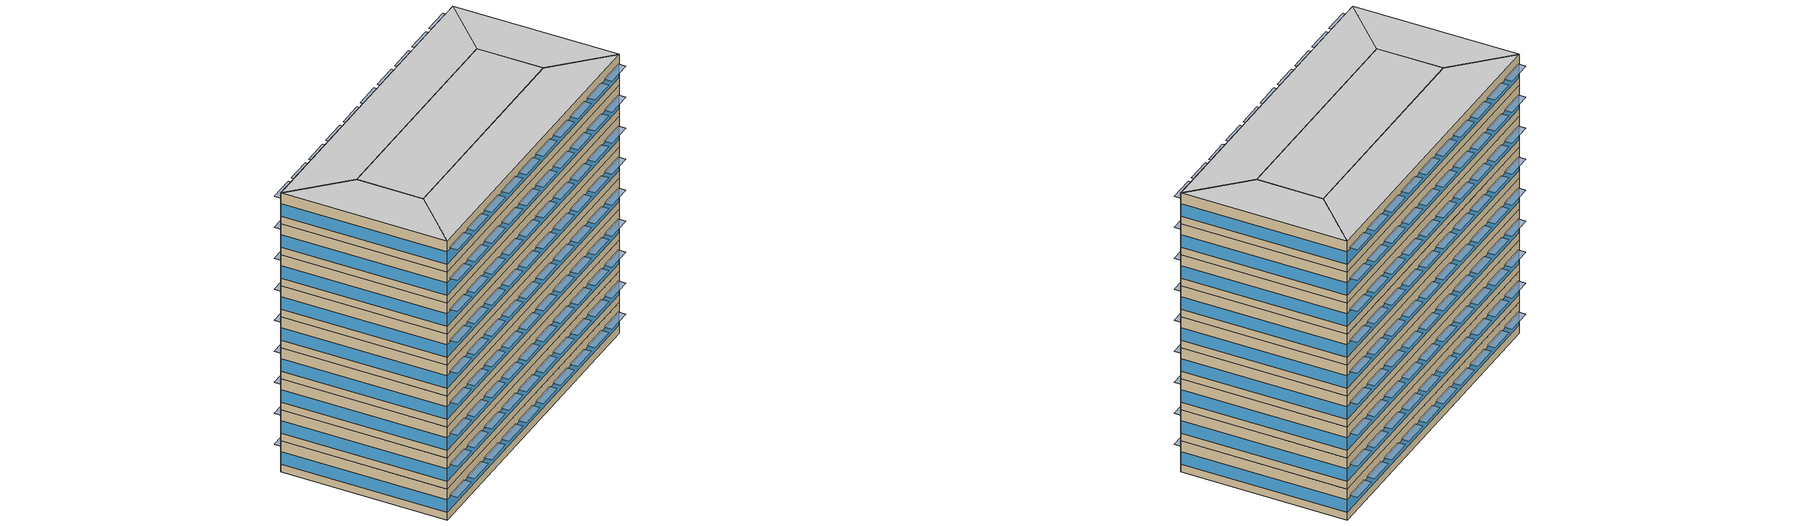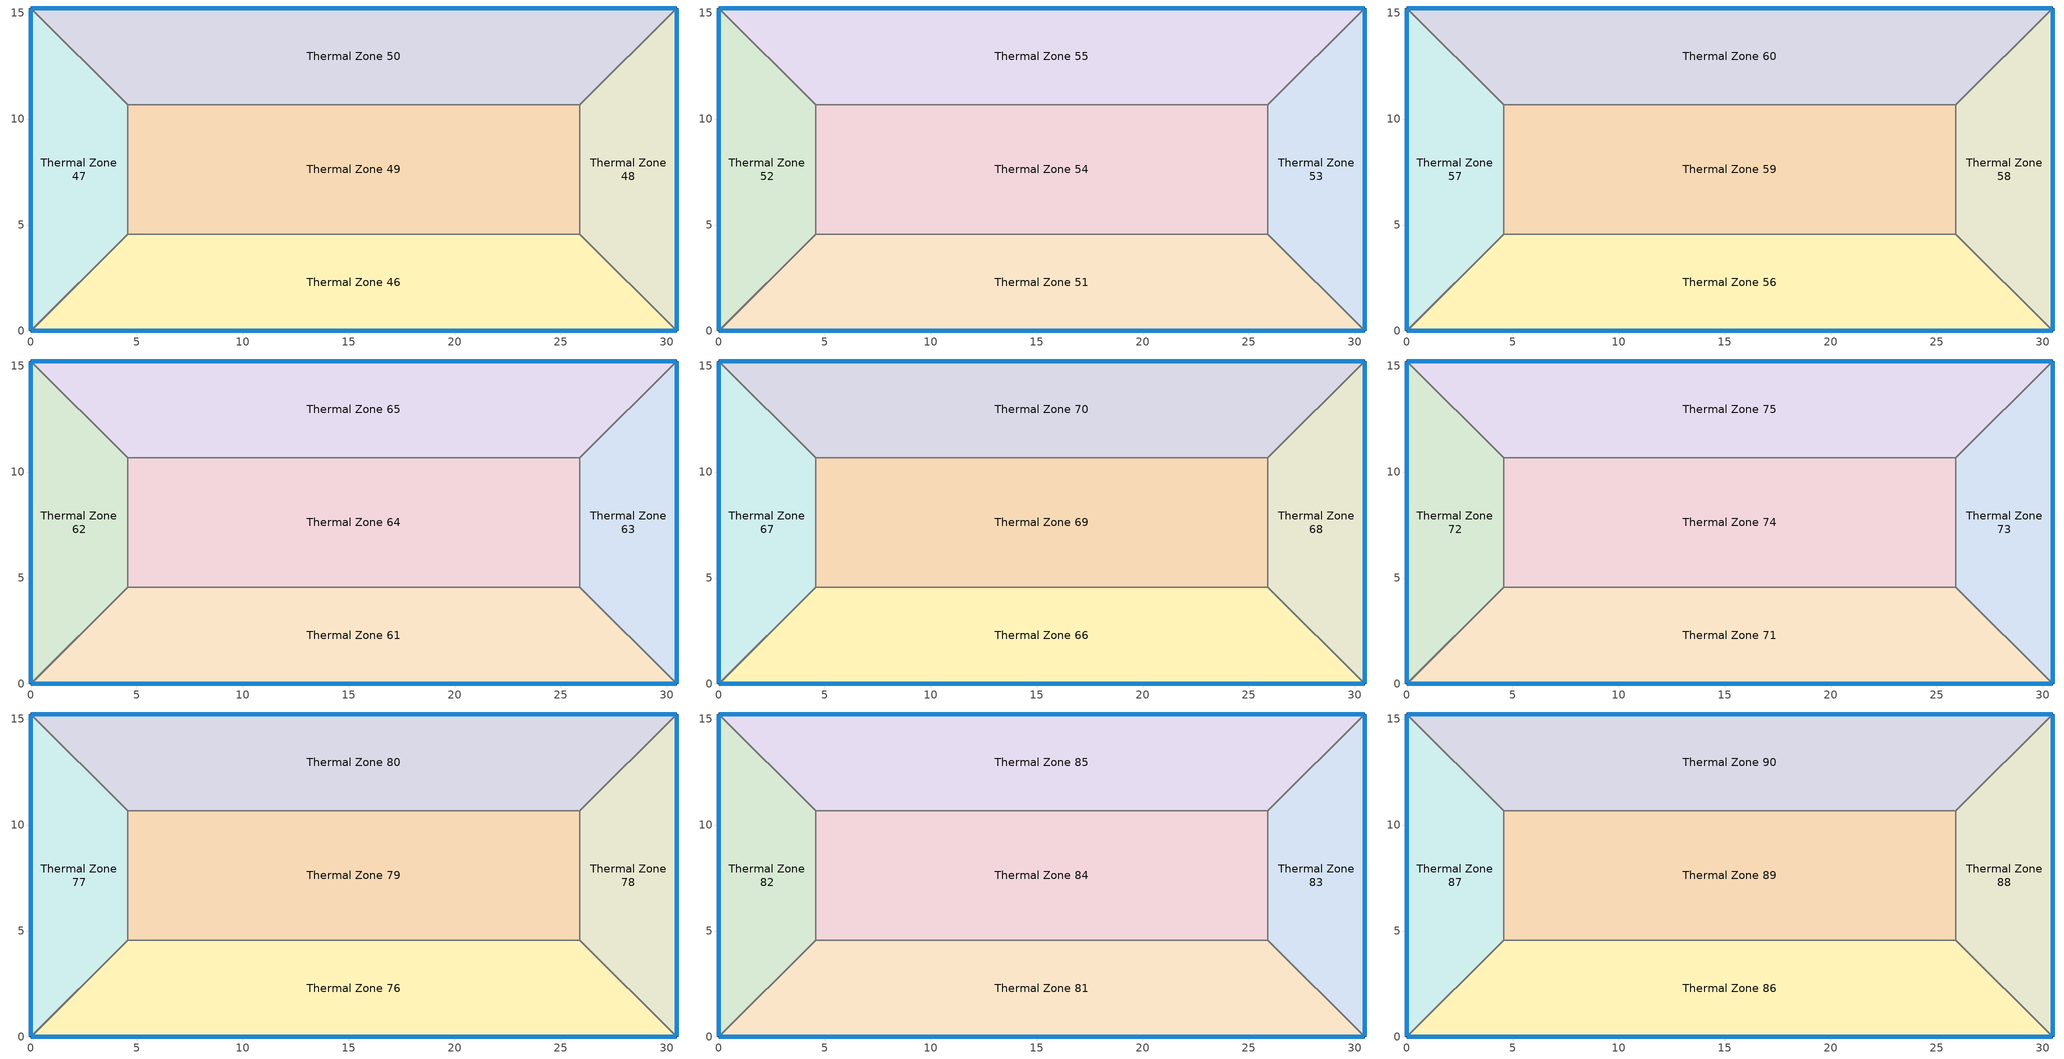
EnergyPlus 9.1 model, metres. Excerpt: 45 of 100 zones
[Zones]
Thermal Zone 46
 floor to Thermal Zone 41 (Interior Floor): 25.91,4.57 30.48,0 0,0 4.57,4.57 z27.43
 wall outside (ASHRAE 90.1-2010 ExtWall Mass ClimateZone 5): 0,0 30.48,0 z27.43:30.48
 wall to Thermal Zone 47 (Interior Wall): 4.57,4.57 0,0 z27.43:30.48
 wall to Thermal Zone 49 (Interior Wall): 25.91,4.57 4.57,4.57 z27.43:30.48
 wall to Thermal Zone 48 (Interior Wall): 30.48,0 25.91,4.57 z27.43:30.48
 window (ASHRAE 90.1-2010 ExtWindow Metal ClimateZone 4-6): 0.03,0 30.45,0 z28.19:29.41
Thermal Zone 47
 floor to Thermal Zone 42 (Interior Floor): 0,15.24 4.57,10.67 4.57,4.57 0,0 z27.43
 wall outside (ASHRAE 90.1-2010 ExtWall Mass ClimateZone 5): 0,15.24 0,0 z27.43:30.48
 wall to Thermal Zone 49 (Interior Wall): 4.57,4.57 4.57,10.67 z27.43:30.48
 wall to Thermal Zone 50 (Interior Wall): 4.57,10.67 0,15.24 z27.43:30.48
 window (ASHRAE 90.1-2010 ExtWindow Metal ClimateZone 4-6): 0,15.21 0,0.03 z28.19:29.42
Thermal Zone 48
 floor to Thermal Zone 43 (Interior Floor): 30.48,15.24 30.48,0 25.91,4.57 25.91,10.67 z27.43
 wall outside (ASHRAE 90.1-2010 ExtWall Mass ClimateZone 5): 30.48,0 30.48,15.24 z27.43:30.48
 wall to Thermal Zone 49 (Interior Wall): 25.91,10.67 25.91,4.57 z27.43:30.48
 wall to Thermal Zone 50 (Interior Wall): 30.48,15.24 25.91,10.67 z27.43:30.48
 window (ASHRAE 90.1-2010 ExtWindow Metal ClimateZone 4-6): 30.48,0.03 30.48,15.21 z28.19:29.42
Thermal Zone 49
 floor to Thermal Zone 44 (Interior Floor): 25.91,10.67 25.91,4.57 4.57,4.57 4.57,10.67 z27.43
 wall to Thermal Zone 50 (Interior Wall): 25.91,10.67 4.57,10.67 z27.43:30.48
Thermal Zone 50
 floor to Thermal Zone 45 (Interior Floor): 30.48,15.24 25.91,10.67 4.57,10.67 0,15.24 z27.43
 wall outside (ASHRAE 90.1-2010 ExtWall Mass ClimateZone 5): 30.48,15.24 0,15.24 z27.43:30.48
 window (ASHRAE 90.1-2010 ExtWindow Metal ClimateZone 4-6): 30.45,15.24 0.03,15.24 z28.19:29.41
Thermal Zone 51
 floor to Thermal Zone 46 (Interior Floor): 25.91,4.57 30.48,0 0,0 4.57,4.57 z30.48
 wall outside (ASHRAE 90.1-2010 ExtWall Mass ClimateZone 5): 0,0 30.48,0 z30.48:33.53
 wall to Thermal Zone 52 (Interior Wall): 4.57,4.57 0,0 z30.48:33.53
 wall to Thermal Zone 54 (Interior Wall): 25.91,4.57 4.57,4.57 z30.48:33.53
 wall to Thermal Zone 53 (Interior Wall): 30.48,0 25.91,4.57 z30.48:33.53
 window (ASHRAE 90.1-2010 ExtWindow Metal ClimateZone 4-6): 0.03,0 30.45,0 z31.24:32.46
Thermal Zone 52
 floor to Thermal Zone 47 (Interior Floor): 0,15.24 4.57,10.67 4.57,4.57 0,0 z30.48
 wall outside (ASHRAE 90.1-2010 ExtWall Mass ClimateZone 5): 0,15.24 0,0 z30.48:33.53
 wall to Thermal Zone 54 (Interior Wall): 4.57,4.57 4.57,10.67 z30.48:33.53
 wall to Thermal Zone 55 (Interior Wall): 4.57,10.67 0,15.24 z30.48:33.53
 window (ASHRAE 90.1-2010 ExtWindow Metal ClimateZone 4-6): 0,15.21 0,0.03 z31.24:32.46
Thermal Zone 53
 floor to Thermal Zone 48 (Interior Floor): 30.48,15.24 30.48,0 25.91,4.57 25.91,10.67 z30.48
 wall outside (ASHRAE 90.1-2010 ExtWall Mass ClimateZone 5): 30.48,0 30.48,15.24 z30.48:33.53
 wall to Thermal Zone 54 (Interior Wall): 25.91,10.67 25.91,4.57 z30.48:33.53
 wall to Thermal Zone 55 (Interior Wall): 30.48,15.24 25.91,10.67 z30.48:33.53
 window (ASHRAE 90.1-2010 ExtWindow Metal ClimateZone 4-6): 30.48,0.03 30.48,15.21 z31.24:32.46
Thermal Zone 54
 floor to Thermal Zone 49 (Interior Floor): 25.91,10.67 25.91,4.57 4.57,4.57 4.57,10.67 z30.48
 wall to Thermal Zone 55 (Interior Wall): 25.91,10.67 4.57,10.67 z30.48:33.53
Thermal Zone 55
 floor to Thermal Zone 50 (Interior Floor): 30.48,15.24 25.91,10.67 4.57,10.67 0,15.24 z30.48
 wall outside (ASHRAE 90.1-2010 ExtWall Mass ClimateZone 5): 30.48,15.24 0,15.24 z30.48:33.53
 window (ASHRAE 90.1-2010 ExtWindow Metal ClimateZone 4-6): 30.45,15.24 0.03,15.24 z31.24:32.46
Thermal Zone 56
 floor to Thermal Zone 51 (Interior Floor): 25.91,4.57 30.48,0 0,0 4.57,4.57 z33.53
 wall outside (ASHRAE 90.1-2010 ExtWall Mass ClimateZone 5): 0,0 30.48,0 z33.53:36.58
 wall to Thermal Zone 57 (Interior Wall): 4.57,4.57 0,0 z33.53:36.58
 wall to Thermal Zone 59 (Interior Wall): 25.91,4.57 4.57,4.57 z33.53:36.58
 wall to Thermal Zone 58 (Interior Wall): 30.48,0 25.91,4.57 z33.53:36.58
 window (ASHRAE 90.1-2010 ExtWindow Metal ClimateZone 4-6): 0.03,0 30.45,0 z34.29:35.51
Thermal Zone 57
 floor to Thermal Zone 52 (Interior Floor): 0,15.24 4.57,10.67 4.57,4.57 0,0 z33.53
 wall outside (ASHRAE 90.1-2010 ExtWall Mass ClimateZone 5): 0,15.24 0,0 z33.53:36.58
 wall to Thermal Zone 59 (Interior Wall): 4.57,4.57 4.57,10.67 z33.53:36.58
 wall to Thermal Zone 60 (Interior Wall): 4.57,10.67 0,15.24 z33.53:36.58
 window (ASHRAE 90.1-2010 ExtWindow Metal ClimateZone 4-6): 0,15.21 0,0.03 z34.29:35.51
Thermal Zone 58
 floor to Thermal Zone 53 (Interior Floor): 30.48,15.24 30.48,0 25.91,4.57 25.91,10.67 z33.53
 wall outside (ASHRAE 90.1-2010 ExtWall Mass ClimateZone 5): 30.48,0 30.48,15.24 z33.53:36.58
 wall to Thermal Zone 59 (Interior Wall): 25.91,10.67 25.91,4.57 z33.53:36.58
 wall to Thermal Zone 60 (Interior Wall): 30.48,15.24 25.91,10.67 z33.53:36.58
 window (ASHRAE 90.1-2010 ExtWindow Metal ClimateZone 4-6): 30.48,0.03 30.48,15.21 z34.29:35.51
Thermal Zone 59
 floor to Thermal Zone 54 (Interior Floor): 25.91,10.67 25.91,4.57 4.57,4.57 4.57,10.67 z33.53
 wall to Thermal Zone 60 (Interior Wall): 25.91,10.67 4.57,10.67 z33.53:36.58
Thermal Zone 60
 floor to Thermal Zone 55 (Interior Floor): 30.48,15.24 25.91,10.67 4.57,10.67 0,15.24 z33.53
 wall outside (ASHRAE 90.1-2010 ExtWall Mass ClimateZone 5): 30.48,15.24 0,15.24 z33.53:36.58
 window (ASHRAE 90.1-2010 ExtWindow Metal ClimateZone 4-6): 30.45,15.24 0.03,15.24 z34.29:35.51
Thermal Zone 61
 floor to Thermal Zone 56 (Interior Floor): 25.91,4.57 30.48,0 0,0 4.57,4.57 z36.58
 wall outside (ASHRAE 90.1-2010 ExtWall Mass ClimateZone 5): 0,0 30.48,0 z36.58:39.62
 wall to Thermal Zone 62 (Interior Wall): 4.57,4.57 0,0 z36.58:39.62
 wall to Thermal Zone 64 (Interior Wall): 25.91,4.57 4.57,4.57 z36.58:39.62
 wall to Thermal Zone 63 (Interior Wall): 30.48,0 25.91,4.57 z36.58:39.62
 window (ASHRAE 90.1-2010 ExtWindow Metal ClimateZone 4-6): 0.03,0 30.45,0 z37.34:38.56
Thermal Zone 62
 floor to Thermal Zone 57 (Interior Floor): 0,15.24 4.57,10.67 4.57,4.57 0,0 z36.58
 wall outside (ASHRAE 90.1-2010 ExtWall Mass ClimateZone 5): 0,15.24 0,0 z36.58:39.62
 wall to Thermal Zone 64 (Interior Wall): 4.57,4.57 4.57,10.67 z36.58:39.62
 wall to Thermal Zone 65 (Interior Wall): 4.57,10.67 0,15.24 z36.58:39.62
 window (ASHRAE 90.1-2010 ExtWindow Metal ClimateZone 4-6): 0,15.21 0,0.03 z37.34:38.56
Thermal Zone 63
 floor to Thermal Zone 58 (Interior Floor): 30.48,15.24 30.48,0 25.91,4.57 25.91,10.67 z36.58
 wall outside (ASHRAE 90.1-2010 ExtWall Mass ClimateZone 5): 30.48,0 30.48,15.24 z36.58:39.62
 wall to Thermal Zone 64 (Interior Wall): 25.91,10.67 25.91,4.57 z36.58:39.62
 wall to Thermal Zone 65 (Interior Wall): 30.48,15.24 25.91,10.67 z36.58:39.62
 window (ASHRAE 90.1-2010 ExtWindow Metal ClimateZone 4-6): 30.48,0.03 30.48,15.21 z37.34:38.56
Thermal Zone 64
 floor to Thermal Zone 59 (Interior Floor): 25.91,10.67 25.91,4.57 4.57,4.57 4.57,10.67 z36.58
 wall to Thermal Zone 65 (Interior Wall): 25.91,10.67 4.57,10.67 z36.58:39.62
Thermal Zone 65
 floor to Thermal Zone 60 (Interior Floor): 30.48,15.24 25.91,10.67 4.57,10.67 0,15.24 z36.58
 wall outside (ASHRAE 90.1-2010 ExtWall Mass ClimateZone 5): 30.48,15.24 0,15.24 z36.58:39.62
 window (ASHRAE 90.1-2010 ExtWindow Metal ClimateZone 4-6): 30.45,15.24 0.03,15.24 z37.34:38.56
Thermal Zone 66
 floor to Thermal Zone 61 (Interior Floor): 25.91,4.57 30.48,0 0,0 4.57,4.57 z39.62
 wall outside (ASHRAE 90.1-2010 ExtWall Mass ClimateZone 5): 0,0 30.48,0 z39.62:42.67
 wall to Thermal Zone 67 (Interior Wall): 4.57,4.57 0,0 z39.62:42.67
 wall to Thermal Zone 69 (Interior Wall): 25.91,4.57 4.57,4.57 z39.62:42.67
 wall to Thermal Zone 68 (Interior Wall): 30.48,0 25.91,4.57 z39.62:42.67
 window (ASHRAE 90.1-2010 ExtWindow Metal ClimateZone 4-6): 0.03,0 30.45,0 z40.38:41.61
Thermal Zone 67
 floor to Thermal Zone 62 (Interior Floor): 0,15.24 4.57,10.67 4.57,4.57 0,0 z39.62
 wall outside (ASHRAE 90.1-2010 ExtWall Mass ClimateZone 5): 0,15.24 0,0 z39.62:42.67
 wall to Thermal Zone 69 (Interior Wall): 4.57,4.57 4.57,10.67 z39.62:42.67
 wall to Thermal Zone 70 (Interior Wall): 4.57,10.67 0,15.24 z39.62:42.67
 window (ASHRAE 90.1-2010 ExtWindow Metal ClimateZone 4-6): 0,15.21 0,0.03 z40.38:41.61
Thermal Zone 68
 floor to Thermal Zone 63 (Interior Floor): 30.48,15.24 30.48,0 25.91,4.57 25.91,10.67 z39.62
 wall outside (ASHRAE 90.1-2010 ExtWall Mass ClimateZone 5): 30.48,0 30.48,15.24 z39.62:42.67
 wall to Thermal Zone 69 (Interior Wall): 25.91,10.67 25.91,4.57 z39.62:42.67
 wall to Thermal Zone 70 (Interior Wall): 30.48,15.24 25.91,10.67 z39.62:42.67
 window (ASHRAE 90.1-2010 ExtWindow Metal ClimateZone 4-6): 30.48,0.03 30.48,15.21 z40.38:41.61
Thermal Zone 69
 floor to Thermal Zone 64 (Interior Floor): 25.91,10.67 25.91,4.57 4.57,4.57 4.57,10.67 z39.62
 wall to Thermal Zone 70 (Interior Wall): 25.91,10.67 4.57,10.67 z39.62:42.67
Thermal Zone 70
 floor to Thermal Zone 65 (Interior Floor): 30.48,15.24 25.91,10.67 4.57,10.67 0,15.24 z39.62
 wall outside (ASHRAE 90.1-2010 ExtWall Mass ClimateZone 5): 30.48,15.24 0,15.24 z39.62:42.67
 window (ASHRAE 90.1-2010 ExtWindow Metal ClimateZone 4-6): 30.45,15.24 0.03,15.24 z40.38:41.61
Thermal Zone 71
 floor to Thermal Zone 66 (Interior Floor): 25.91,4.57 30.48,0 0,0 4.57,4.57 z42.67
 wall outside (ASHRAE 90.1-2010 ExtWall Mass ClimateZone 5): 0,0 30.48,0 z42.67:45.72
 wall to Thermal Zone 72 (Interior Wall): 4.57,4.57 0,0 z42.67:45.72
 wall to Thermal Zone 74 (Interior Wall): 25.91,4.57 4.57,4.57 z42.67:45.72
 wall to Thermal Zone 73 (Interior Wall): 30.48,0 25.91,4.57 z42.67:45.72
 window (ASHRAE 90.1-2010 ExtWindow Metal ClimateZone 4-6): 0.03,0 30.45,0 z43.43:44.65
Thermal Zone 72
 floor to Thermal Zone 67 (Interior Floor): 0,15.24 4.57,10.67 4.57,4.57 0,0 z42.67
 wall outside (ASHRAE 90.1-2010 ExtWall Mass ClimateZone 5): 0,15.24 0,0 z42.67:45.72
 wall to Thermal Zone 74 (Interior Wall): 4.57,4.57 4.57,10.67 z42.67:45.72
 wall to Thermal Zone 75 (Interior Wall): 4.57,10.67 0,15.24 z42.67:45.72
 window (ASHRAE 90.1-2010 ExtWindow Metal ClimateZone 4-6): 0,15.21 0,0.03 z43.43:44.66
Thermal Zone 73
 floor to Thermal Zone 68 (Interior Floor): 30.48,15.24 30.48,0 25.91,4.57 25.91,10.67 z42.67
 wall outside (ASHRAE 90.1-2010 ExtWall Mass ClimateZone 5): 30.48,0 30.48,15.24 z42.67:45.72
 wall to Thermal Zone 74 (Interior Wall): 25.91,10.67 25.91,4.57 z42.67:45.72
 wall to Thermal Zone 75 (Interior Wall): 30.48,15.24 25.91,10.67 z42.67:45.72
 window (ASHRAE 90.1-2010 ExtWindow Metal ClimateZone 4-6): 30.48,0.03 30.48,15.21 z43.43:44.66
Thermal Zone 74
 floor to Thermal Zone 69 (Interior Floor): 25.91,10.67 25.91,4.57 4.57,4.57 4.57,10.67 z42.67
 wall to Thermal Zone 75 (Interior Wall): 25.91,10.67 4.57,10.67 z42.67:45.72
Thermal Zone 75
 floor to Thermal Zone 70 (Interior Floor): 30.48,15.24 25.91,10.67 4.57,10.67 0,15.24 z42.67
 wall outside (ASHRAE 90.1-2010 ExtWall Mass ClimateZone 5): 30.48,15.24 0,15.24 z42.67:45.72
 window (ASHRAE 90.1-2010 ExtWindow Metal ClimateZone 4-6): 30.45,15.24 0.03,15.24 z43.43:44.65
Thermal Zone 76
 floor to Thermal Zone 71 (Interior Floor): 25.91,4.57 30.48,0 0,0 4.57,4.57 z45.72
 wall outside (ASHRAE 90.1-2010 ExtWall Mass ClimateZone 5): 0,0 30.48,0 z45.72:48.77
 wall to Thermal Zone 77 (Interior Wall): 4.57,4.57 0,0 z45.72:48.77
 wall to Thermal Zone 79 (Interior Wall): 25.91,4.57 4.57,4.57 z45.72:48.77
 wall to Thermal Zone 78 (Interior Wall): 30.48,0 25.91,4.57 z45.72:48.77
 window (ASHRAE 90.1-2010 ExtWindow Metal ClimateZone 4-6): 0.03,0 30.45,0 z46.48:47.7
Thermal Zone 77
 floor to Thermal Zone 72 (Interior Floor): 0,15.24 4.57,10.67 4.57,4.57 0,0 z45.72
 wall outside (ASHRAE 90.1-2010 ExtWall Mass ClimateZone 5): 0,15.24 0,0 z45.72:48.77
 wall to Thermal Zone 79 (Interior Wall): 4.57,4.57 4.57,10.67 z45.72:48.77
 wall to Thermal Zone 80 (Interior Wall): 4.57,10.67 0,15.24 z45.72:48.77
 window (ASHRAE 90.1-2010 ExtWindow Metal ClimateZone 4-6): 0,15.21 0,0.03 z46.48:47.7
Thermal Zone 78
 floor to Thermal Zone 73 (Interior Floor): 30.48,15.24 30.48,0 25.91,4.57 25.91,10.67 z45.72
 wall outside (ASHRAE 90.1-2010 ExtWall Mass ClimateZone 5): 30.48,0 30.48,15.24 z45.72:48.77
 wall to Thermal Zone 79 (Interior Wall): 25.91,10.67 25.91,4.57 z45.72:48.77
 wall to Thermal Zone 80 (Interior Wall): 30.48,15.24 25.91,10.67 z45.72:48.77
 window (ASHRAE 90.1-2010 ExtWindow Metal ClimateZone 4-6): 30.48,0.03 30.48,15.21 z46.48:47.7
Thermal Zone 79
 floor to Thermal Zone 74 (Interior Floor): 25.91,10.67 25.91,4.57 4.57,4.57 4.57,10.67 z45.72
 wall to Thermal Zone 80 (Interior Wall): 25.91,10.67 4.57,10.67 z45.72:48.77
Thermal Zone 80
 floor to Thermal Zone 75 (Interior Floor): 30.48,15.24 25.91,10.67 4.57,10.67 0,15.24 z45.72
 wall outside (ASHRAE 90.1-2010 ExtWall Mass ClimateZone 5): 30.48,15.24 0,15.24 z45.72:48.77
 window (ASHRAE 90.1-2010 ExtWindow Metal ClimateZone 4-6): 30.45,15.24 0.03,15.24 z46.48:47.7
Thermal Zone 81
 floor to Thermal Zone 76 (Interior Floor): 25.91,4.57 30.48,0 0,0 4.57,4.57 z48.77
 wall outside (ASHRAE 90.1-2010 ExtWall Mass ClimateZone 5): 0,0 30.48,0 z48.77:51.82
 wall to Thermal Zone 82 (Interior Wall): 4.57,4.57 0,0 z48.77:51.82
 wall to Thermal Zone 84 (Interior Wall): 25.91,4.57 4.57,4.57 z48.77:51.82
 wall to Thermal Zone 83 (Interior Wall): 30.48,0 25.91,4.57 z48.77:51.82
 window (ASHRAE 90.1-2010 ExtWindow Metal ClimateZone 4-6): 0.03,0 30.45,0 z49.53:50.75
Thermal Zone 82
 floor to Thermal Zone 77 (Interior Floor): 0,15.24 4.57,10.67 4.57,4.57 0,0 z48.77
 wall outside (ASHRAE 90.1-2010 ExtWall Mass ClimateZone 5): 0,15.24 0,0 z48.77:51.82
 wall to Thermal Zone 84 (Interior Wall): 4.57,4.57 4.57,10.67 z48.77:51.82
 wall to Thermal Zone 85 (Interior Wall): 4.57,10.67 0,15.24 z48.77:51.82
 window (ASHRAE 90.1-2010 ExtWindow Metal ClimateZone 4-6): 0,15.21 0,0.03 z49.53:50.75
Thermal Zone 83
 floor to Thermal Zone 78 (Interior Floor): 30.48,15.24 30.48,0 25.91,4.57 25.91,10.67 z48.77
 wall outside (ASHRAE 90.1-2010 ExtWall Mass ClimateZone 5): 30.48,0 30.48,15.24 z48.77:51.82
 wall to Thermal Zone 84 (Interior Wall): 25.91,10.67 25.91,4.57 z48.77:51.82
 wall to Thermal Zone 85 (Interior Wall): 30.48,15.24 25.91,10.67 z48.77:51.82
 window (ASHRAE 90.1-2010 ExtWindow Metal ClimateZone 4-6): 30.48,0.03 30.48,15.21 z49.53:50.75
Thermal Zone 84
 floor to Thermal Zone 79 (Interior Floor): 25.91,10.67 25.91,4.57 4.57,4.57 4.57,10.67 z48.77
 wall to Thermal Zone 85 (Interior Wall): 25.91,10.67 4.57,10.67 z48.77:51.82
Thermal Zone 85
 floor to Thermal Zone 80 (Interior Floor): 30.48,15.24 25.91,10.67 4.57,10.67 0,15.24 z48.77
 wall outside (ASHRAE 90.1-2010 ExtWall Mass ClimateZone 5): 30.48,15.24 0,15.24 z48.77:51.82
 window (ASHRAE 90.1-2010 ExtWindow Metal ClimateZone 4-6): 30.45,15.24 0.03,15.24 z49.53:50.75
Thermal Zone 86
 floor to Thermal Zone 81 (Interior Floor): 25.91,4.57 30.48,0 0,0 4.57,4.57 z51.82
 wall outside (ASHRAE 90.1-2010 ExtWall Mass ClimateZone 5): 0,0 30.48,0 z51.82:54.86
 wall to Thermal Zone 87 (Interior Wall): 4.57,4.57 0,0 z51.82:54.86
 wall to Thermal Zone 89 (Interior Wall): 25.91,4.57 4.57,4.57 z51.82:54.86
 wall to Thermal Zone 88 (Interior Wall): 30.48,0 25.91,4.57 z51.82:54.86
 window (ASHRAE 90.1-2010 ExtWindow Metal ClimateZone 4-6): 0.03,0 30.45,0 z52.58:53.8
 ceiling to Thermal Zone 91 (Interior Ceiling): 30.48,0 25.91,4.57 4.57,4.57 0,0 z54.86
Thermal Zone 87
 floor to Thermal Zone 82 (Interior Floor): 0,15.24 4.57,10.67 4.57,4.57 0,0 z51.82
 wall outside (ASHRAE 90.1-2010 ExtWall Mass ClimateZone 5): 0,15.24 0,0 z51.82:54.86
 wall to Thermal Zone 89 (Interior Wall): 4.57,4.57 4.57,10.67 z51.82:54.86
 wall to Thermal Zone 90 (Interior Wall): 4.57,10.67 0,15.24 z51.82:54.86
 window (ASHRAE 90.1-2010 ExtWindow Metal ClimateZone 4-6): 0,15.21 0,0.03 z52.58:53.8
 ceiling to Thermal Zone 92 (Interior Ceiling): 0,0 4.57,4.57 4.57,10.67 0,15.24 z54.86
Thermal Zone 88
 floor to Thermal Zone 83 (Interior Floor): 30.48,15.24 30.48,0 25.91,4.57 25.91,10.67 z51.82
 wall outside (ASHRAE 90.1-2010 ExtWall Mass ClimateZone 5): 30.48,0 30.48,15.24 z51.82:54.86
 wall to Thermal Zone 89 (Interior Wall): 25.91,10.67 25.91,4.57 z51.82:54.86
 wall to Thermal Zone 90 (Interior Wall): 30.48,15.24 25.91,10.67 z51.82:54.86
 window (ASHRAE 90.1-2010 ExtWindow Metal ClimateZone 4-6): 30.48,0.03 30.48,15.21 z52.58:53.8
 ceiling to Thermal Zone 93 (Interior Ceiling): 30.48,0 30.48,15.24 25.91,10.67 25.91,4.57 z54.86
Thermal Zone 89
 floor to Thermal Zone 84 (Interior Floor): 25.91,10.67 25.91,4.57 4.57,4.57 4.57,10.67 z51.82
 wall to Thermal Zone 90 (Interior Wall): 25.91,10.67 4.57,10.67 z51.82:54.86
 ceiling to Thermal Zone 94 (Interior Ceiling): 25.91,4.57 25.91,10.67 4.57,10.67 4.57,4.57 z54.86
Thermal Zone 90
 floor to Thermal Zone 85 (Interior Floor): 30.48,15.24 25.91,10.67 4.57,10.67 0,15.24 z51.82
 wall outside (ASHRAE 90.1-2010 ExtWall Mass ClimateZone 5): 30.48,15.24 0,15.24 z51.82:54.86
 window (ASHRAE 90.1-2010 ExtWindow Metal ClimateZone 4-6): 30.45,15.24 0.03,15.24 z52.58:53.8
 ceiling to Thermal Zone 95 (Interior Ceiling): 25.91,10.67 30.48,15.24 0,15.24 4.57,10.67 z54.86
shading: 24.08,-0.76 24.08,0 21.64,0 21.64,-0.76 z29.72; 2.74,-0.76 2.74,0 0.3,0 0.3,-0.76 z29.72; 27.13,-0.76 27.13,0 24.69,0 24.69,-0.76 z29.72; 8.84,-0.76 8.84,0 6.4,0 6.4,-0.76 z29.72; 2.74,-0.76 2.74,0 0.3,0 0.3,-0.76 z32.77; 27.13,-0.76 27.13,0 24.69,0 24.69,-0.76 z32.77; 24.08,-0.76 24.08,0 21.64,0 21.64,-0.76 z32.77; 8.84,-0.76 8.84,0 6.4,0 6.4,-0.76 z32.77; 8.84,-0.76 8.84,0 6.4,0 6.4,-0.76 z35.81; 27.13,-0.76 27.13,0 24.69,0 24.69,-0.76 z35.81; 2.74,-0.76 2.74,0 0.3,0 0.3,-0.76 z35.81; 24.08,-0.76 24.08,0 21.64,0 21.64,-0.76 z35.81; 27.13,-0.76 27.13,0 24.69,0 24.69,-0.76 z38.86; 8.84,-0.76 8.84,0 6.4,0 6.4,-0.76 z38.86; 24.08,-0.76 24.08,0 21.64,0 21.64,-0.76 z38.86; 2.74,-0.76 2.74,0 0.3,0 0.3,-0.76 z38.86; 2.74,-0.76 2.74,0 0.3,0 0.3,-0.76 z44.96; 27.13,-0.76 27.13,0 24.69,0 24.69,-0.76 z44.96; 24.08,-0.76 24.08,0 21.64,0 21.64,-0.76 z44.96; 8.84,-0.76 8.84,0 6.4,0 6.4,-0.76 z44.96; 2.74,-0.76 2.74,0 0.3,0 0.3,-0.76 z48.01; 8.84,-0.76 8.84,0 6.4,0 6.4,-0.76 z48.01; 27.13,-0.76 27.13,0 24.69,0 24.69,-0.76 z48.01; 24.08,-0.76 24.08,0 21.64,0 21.64,-0.76 z48.01; 27.13,-0.76 27.13,0 24.69,0 24.69,-0.76 z51.05; 24.08,-0.76 24.08,0 21.64,0 21.64,-0.76 z51.05; 8.84,-0.76 8.84,0 6.4,0 6.4,-0.76 z51.05; 2.74,-0.76 2.74,0 0.3,0 0.3,-0.76 z51.05; 17.98,-0.76 17.98,0 15.54,0 15.54,-0.76 z29.72; 14.94,-0.76 14.94,0 12.5,0 12.5,-0.76 z29.72; 14.94,-0.76 14.94,0 12.5,0 12.5,-0.76 z32.77; 17.98,-0.76 17.98,0 15.54,0 15.54,-0.76 z32.77; 17.98,-0.76 17.98,0 15.54,0 15.54,-0.76 z35.81; 14.94,-0.76 14.94,0 12.5,0 12.5,-0.76 z35.81; 17.98,-0.76 17.98,0 15.54,0 15.54,-0.76 z38.86; 14.94,-0.76 14.94,0 12.5,0 12.5,-0.76 z38.86; 17.98,-0.76 17.98,0 15.54,0 15.54,-0.76 z44.96; 14.94,-0.76 14.94,0 12.5,0 12.5,-0.76 z44.96; 14.94,-0.76 14.94,0 12.5,0 12.5,-0.76 z48.01; 17.98,-0.76 17.98,0 15.54,0 15.54,-0.76 z48.01; 14.94,-0.76 14.94,0 12.5,0 12.5,-0.76 z51.05; 17.98,-0.76 17.98,0 15.54,0 15.54,-0.76 z51.05; 30.18,-0.76 30.18,0 27.74,0 27.74,-0.76 z29.72; 5.79,-0.76 5.79,0 3.35,0 3.35,-0.76 z29.72; 11.89,-0.76 11.89,0 9.45,0 9.45,-0.76 z29.72; 21.03,-0.76 21.03,0 18.59,0 18.59,-0.76 z29.72; 5.79,-0.76 5.79,0 3.35,0 3.35,-0.76 z32.77; 21.03,-0.76 21.03,0 18.59,0 18.59,-0.76 z32.77; 11.89,-0.76 11.89,0 9.45,0 9.45,-0.76 z32.77; 30.18,-0.76 30.18,0 27.74,0 27.74,-0.76 z32.77; 21.03,-0.76 21.03,0 18.59,0 18.59,-0.76 z35.81; 30.18,-0.76 30.18,0 27.74,0 27.74,-0.76 z35.81; 11.89,-0.76 11.89,0 9.45,0 9.45,-0.76 z35.81; 5.79,-0.76 5.79,0 3.35,0 3.35,-0.76 z35.81; 21.03,-0.76 21.03,0 18.59,0 18.59,-0.76 z38.86; 11.89,-0.76 11.89,0 9.45,0 9.45,-0.76 z38.86; 5.79,-0.76 5.79,0 3.35,0 3.35,-0.76 z38.86; 30.18,-0.76 30.18,0 27.74,0 27.74,-0.76 z38.86; 21.03,-0.76 21.03,0 18.59,0 18.59,-0.76 z44.96; 30.18,-0.76 30.18,0 27.74,0 27.74,-0.76 z44.96; 11.89,-0.76 11.89,0 9.45,0 9.45,-0.76 z44.96; 5.79,-0.76 5.79,0 3.35,0 3.35,-0.76 z44.96; 11.89,-0.76 11.89,0 9.45,0 9.45,-0.76 z48.01; 5.79,-0.76 5.79,0 3.35,0 3.35,-0.76 z48.01; 30.18,-0.76 30.18,0 27.74,0 27.74,-0.76 z48.01; 21.03,-0.76 21.03,0 18.59,0 18.59,-0.76 z48.01; 30.18,-0.76 30.18,0 27.74,0 27.74,-0.76 z51.05; 21.03,-0.76 21.03,0 18.59,0 18.59,-0.76 z51.05; 5.79,-0.76 5.79,0 3.35,0 3.35,-0.76 z51.05; 11.89,-0.76 11.89,0 9.45,0 9.45,-0.76 z51.05; 17.98,15.24 17.98,16 15.54,16 15.54,15.24 z29.72; 27.13,15.24 27.13,16 24.69,16 24.69,15.24 z29.72; 5.79,15.24 5.79,16 3.35,16 3.35,15.24 z29.72; 8.84,15.24 8.84,16 6.4,16 6.4,15.24 z29.72; 11.89,15.24 11.89,16 9.45,16 9.45,15.24 z29.72; 24.08,15.24 24.08,16 21.64,16 21.64,15.24 z29.72; 21.03,15.24 21.03,16 18.59,16 18.59,15.24 z29.72; 14.94,15.24 14.94,16 12.5,16 12.5,15.24 z29.72; 2.74,15.24 2.74,16 0.3,16 0.3,15.24 z29.72; 30.18,15.24 30.18,16 27.74,16 27.74,15.24 z29.72; 17.98,15.24 17.98,16 15.54,16 15.54,15.24 z32.77; 21.03,15.24 21.03,16 18.59,16 18.59,15.24 z32.77; 8.84,15.24 8.84,16 6.4,16 6.4,15.24 z32.77; 14.94,15.24 14.94,16 12.5,16 12.5,15.24 z32.77; 24.08,15.24 24.08,16 21.64,16 21.64,15.24 z32.77; 5.79,15.24 5.79,16 3.35,16 3.35,15.24 z32.77; 30.18,15.24 30.18,16 27.74,16 27.74,15.24 z32.77; 2.74,15.24 2.74,16 0.3,16 0.3,15.24 z32.77; 11.89,15.24 11.89,16 9.45,16 9.45,15.24 z32.77; 27.13,15.24 27.13,16 24.69,16 24.69,15.24 z32.77; 2.74,15.24 2.74,16 0.3,16 0.3,15.24 z35.81; 17.98,15.24 17.98,16 15.54,16 15.54,15.24 z35.81; 27.13,15.24 27.13,16 24.69,16 24.69,15.24 z35.81; 21.03,15.24 21.03,16 18.59,16 18.59,15.24 z35.81; 8.84,15.24 8.84,16 6.4,16 6.4,15.24 z35.81; 11.89,15.24 11.89,16 9.45,16 9.45,15.24 z35.81; 5.79,15.24 5.79,16 3.35,16 3.35,15.24 z35.81; 14.94,15.24 14.94,16 12.5,16 12.5,15.24 z35.81; 24.08,15.24 24.08,16 21.64,16 21.64,15.24 z35.81; 30.18,15.24 30.18,16 27.74,16 27.74,15.24 z35.81; 21.03,15.24 21.03,16 18.59,16 18.59,15.24 z38.86; 17.98,15.24 17.98,16 15.54,16 15.54,15.24 z38.86; 27.13,15.24 27.13,16 24.69,16 24.69,15.24 z38.86; 2.74,15.24 2.74,16 0.3,16 0.3,15.24 z38.86; 30.18,15.24 30.18,16 27.74,16 27.74,15.24 z38.86; 14.94,15.24 14.94,16 12.5,16 12.5,15.24 z38.86; 8.84,15.24 8.84,16 6.4,16 6.4,15.24 z38.86; 5.79,15.24 5.79,16 3.35,16 3.35,15.24 z38.86; 11.89,15.24 11.89,16 9.45,16 9.45,15.24 z38.86; 24.08,15.24 24.08,16 21.64,16 21.64,15.24 z38.86; 2.74,15.24 2.74,16 0.3,16 0.3,15.24 z41.91; 5.79,15.24 5.79,16 3.35,16 3.35,15.24 z41.91; 21.03,15.24 21.03,16 18.59,16 18.59,15.24 z41.91; 11.89,15.24 11.89,16 9.45,16 9.45,15.24 z41.91; 24.08,15.24 24.08,16 21.64,16 21.64,15.24 z41.91; 27.13,15.24 27.13,16 24.69,16 24.69,15.24 z41.91; 8.84,15.24 8.84,16 6.4,16 6.4,15.24 z41.91; 17.98,15.24 17.98,16 15.54,16 15.54,15.24 z41.91; 14.94,15.24 14.94,16 12.5,16 12.5,15.24 z41.91; 30.18,15.24 30.18,16 27.74,16 27.74,15.24 z41.91; 2.74,15.24 2.74,16 0.3,16 0.3,15.24 z44.96; 17.98,15.24 17.98,16 15.54,16 15.54,15.24 z44.96; 5.79,15.24 5.79,16 3.35,16 3.35,15.24 z44.96; 24.08,15.24 24.08,16 21.64,16 21.64,15.24 z44.96; 14.94,15.24 14.94,16 12.5,16 12.5,15.24 z44.96; 11.89,15.24 11.89,16 9.45,16 9.45,15.24 z44.96; 27.13,15.24 27.13,16 24.69,16 24.69,15.24 z44.96; 8.84,15.24 8.84,16 6.4,16 6.4,15.24 z44.96; 21.03,15.24 21.03,16 18.59,16 18.59,15.24 z44.96; 30.18,15.24 30.18,16 27.74,16 27.74,15.24 z44.96; 8.84,15.24 8.84,16 6.4,16 6.4,15.24 z48.01; 21.03,15.24 21.03,16 18.59,16 18.59,15.24 z48.01; 11.89,15.24 11.89,16 9.45,16 9.45,15.24 z48.01; 14.94,15.24 14.94,16 12.5,16 12.5,15.24 z48.01; 27.13,15.24 27.13,16 24.69,16 24.69,15.24 z48.01; 30.18,15.24 30.18,16 27.74,16 27.74,15.24 z48.01; 17.98,15.24 17.98,16 15.54,16 15.54,15.24 z48.01; 5.79,15.24 5.79,16 3.35,16 3.35,15.24 z48.01; 24.08,15.24 24.08,16 21.64,16 21.64,15.24 z48.01; 2.74,15.24 2.74,16 0.3,16 0.3,15.24 z48.01; 27.13,15.24 27.13,16 24.69,16 24.69,15.24 z51.05; 17.98,15.24 17.98,16 15.54,16 15.54,15.24 z51.05; 14.94,15.24 14.94,16 12.5,16 12.5,15.24 z51.05; 30.18,15.24 30.18,16 27.74,16 27.74,15.24 z51.05; 21.03,15.24 21.03,16 18.59,16 18.59,15.24 z51.05; 5.79,15.24 5.79,16 3.35,16 3.35,15.24 z51.05; 2.74,15.24 2.74,16 0.3,16 0.3,15.24 z51.05; 8.84,15.24 8.84,16 6.4,16 6.4,15.24 z51.05; 24.08,15.24 24.08,16 21.64,16 21.64,15.24 z51.05; 11.89,15.24 11.89,16 9.45,16 9.45,15.24 z51.05; 2.74,15.24 2.74,16 0.3,16 0.3,15.24 z54.1; 21.03,15.24 21.03,16 18.59,16 18.59,15.24 z54.1; 27.13,15.24 27.13,16 24.69,16 24.69,15.24 z54.1; 17.98,15.24 17.98,16 15.54,16 15.54,15.24 z54.1; 30.18,15.24 30.18,16 27.74,16 27.74,15.24 z54.1; 14.94,15.24 14.94,16 12.5,16 12.5,15.24 z54.1; 24.08,15.24 24.08,16 21.64,16 21.64,15.24 z54.1; 5.79,15.24 5.79,16 3.35,16 3.35,15.24 z54.1; 11.89,15.24 11.89,16 9.45,16 9.45,15.24 z54.1; 8.84,15.24 8.84,16 6.4,16 6.4,15.24 z54.1; 8.84,-0.76 8.84,0 6.4,0 6.4,-0.76 z41.91; 2.74,-0.76 2.74,0 0.3,0 0.3,-0.76 z41.91; 27.13,-0.76 27.13,0 24.69,0 24.69,-0.76 z41.91; 24.08,-0.76 24.08,0 21.64,0 21.64,-0.76 z41.91; 8.84,-0.76 8.84,0 6.4,0 6.4,-0.76 z54.1; 27.13,-0.76 27.13,0 24.69,0 24.69,-0.76 z54.1; 2.74,-0.76 2.74,0 0.3,0 0.3,-0.76 z54.1; 24.08,-0.76 24.08,0 21.64,0 21.64,-0.76 z54.1; 14.94,-0.76 14.94,0 12.5,0 12.5,-0.76 z41.91; 17.98,-0.76 17.98,0 15.54,0 15.54,-0.76 z41.91; 17.98,-0.76 17.98,0 15.54,0 15.54,-0.76 z54.1; 14.94,-0.76 14.94,0 12.5,0 12.5,-0.76 z54.1; 21.03,-0.76 21.03,0 18.59,0 18.59,-0.76 z41.91; 5.79,-0.76 5.79,0 3.35,0 3.35,-0.76 z41.91; 30.18,-0.76 30.18,0 27.74,0 27.74,-0.76 z41.91; 11.89,-0.76 11.89,0 9.45,0 9.45,-0.76 z41.91; 30.18,-0.76 30.18,0 27.74,0 27.74,-0.76 z54.1; 21.03,-0.76 21.03,0 18.59,0 18.59,-0.76 z54.1; 5.79,-0.76 5.79,0 3.35,0 3.35,-0.76 z54.1; 11.89,-0.76 11.89,0 9.45,0 9.45,-0.76 z54.1
[Building]
Building 1
[Site:Location]
Chicago Ohare Intl Ap: Latitude {deg}=41.98; Longitude {deg}=-87.92; Time Zone {hr}=-6; Elevation {m}=201
[Material] Thermal Absorptance=0.9
Name | Roughness | Thickness {m} | Conductivity {W/m-K} | Density {kg/m3} | Specific Heat {J/kg-K} | Solar Absorptance | Visible Absorptance
1/2IN Gypsum | Smooth | 0.0127 | 0.16 | 784.9 | 830 | 0.4 | 0.4
1IN Stucco | Smooth | 0.0253 | 0.6918 | 1858 | 837 | 0.92 | 0.92
8IN CONCRETE HW RefBldg | Rough | 0.2032 | 1.311 | 2240 | 836.8 | 0.7 | 0.7
F16 Acoustic tile | MediumSmooth | 0.0191 | 0.06 | 368 | 590 | 0.3 | 0.3
G01a 19mm gypsum board | MediumSmooth | 0.019 | 0.16 | 800 | 1090 | 0.4 | 0.4
M11 100mm lightweight concrete | MediumRough | 0.1016 | 0.53 | 1280 | 840 | 0.5 | 0.5
Mass Wall Insulation R-8.72 IP | MediumRough | 0.075271 | 0.049 | 265 | 836.8 | 0.7 | 0.7
[Material:AirGap]
Name | Thermal Resistance {m2-K/W}
F04 Wall air space resistance | 0.15
F05 Ceiling air space resistance | 0.18
[WindowMaterial:SimpleGlazingSystem]
Fixed Window 3.12/0.40/0.31: U-Factor {W/m2-K}=3.12304; Solar Heat Gain Coefficient=0.4; Visible Transmittance=0.31
[Construction]
ASHRAE 90.1-2010 ExtWall Mass ClimateZone 5: 1IN Stucco, 8IN CONCRETE HW RefBldg, Mass Wall Insulation R-8.72 IP, 1/2IN Gypsum
ASHRAE 90.1-2010 ExtWindow Metal ClimateZone 4-6: Fixed Window 3.12/0.40/0.31
Interior Ceiling: M11 100mm lightweight concrete, F05 Ceiling air space resistance, F16 Acoustic tile
Interior Floor: F16 Acoustic tile, F05 Ceiling air space resistance, M11 100mm lightweight concrete
Interior Wall: G01a 19mm gypsum board, F04 Wall air space resistance, G01a 19mm gypsum board
[Zone]
Thermal Zone 46; Thermal Zone 47; Thermal Zone 48; Thermal Zone 49; Thermal Zone 50; Thermal Zone 51; Thermal Zone 52; Thermal Zone 53; Thermal Zone 54; Thermal Zone 55; Thermal Zone 56; Thermal Zone 57; Thermal Zone 58; Thermal Zone 59; Thermal Zone 60; Thermal Zone 61; Thermal Zone 62; Thermal Zone 63; Thermal Zone 64; Thermal Zone 65; Thermal Zone 66; Thermal Zone 67; Thermal Zone 68; Thermal Zone 69; Thermal Zone 70; Thermal Zone 71; Thermal Zone 72; Thermal Zone 73; Thermal Zone 74; Thermal Zone 75; Thermal Zone 76; Thermal Zone 77; Thermal Zone 78; Thermal Zone 79; Thermal Zone 80; Thermal Zone 81; Thermal Zone 82; Thermal Zone 83; Thermal Zone 84; Thermal Zone 85; Thermal Zone 86; Thermal Zone 87; Thermal Zone 88; Thermal Zone 89; Thermal Zone 90
[ShadingProperty:Reflectance] Diffuse Solar Reflectance of Unglazed Part of Shading Surface=0.3; Diffuse Visible Reflectance of Unglazed Part of Shading Surface=0.3; Fraction of Shading Surface That Is Glazed=0
Name | Shading Surface
 | Sub Surface 199 - Overhang
 | Sub Surface 200 - Overhang
 | Sub Surface 181 - Overhang
 | Sub Surface 182 - Overhang
 | Sub Surface 183 - Overhang
 | Sub Surface 184 - Overhang
 | Sub Surface 185 - Overhang
 | Sub Surface 186 - Overhang
 | Sub Surface 187 - Overhang
 | Sub Surface 188 - Overhang
 | Sub Surface 189 - Overhang
 | Sub Surface 190 - Overhang
 | Sub Surface 171 - Overhang
 | Sub Surface 172 - Overhang
 | Sub Surface 173 - Overhang
 | Sub Surface 174 - Overhang
 | Sub Surface 175 - Overhang
 | Sub Surface 176 - Overhang
 | Sub Surface 177 - Overhang
 | Sub Surface 178 - Overhang
 | Sub Surface 179 - Overhang
 | Sub Surface 180 - Overhang
 | Sub Surface 141 - Overhang
 | Sub Surface 142 - Overhang
 | Sub Surface 143 - Overhang
 | Sub Surface 144 - Overhang
 | Sub Surface 145 - Overhang
 | Sub Surface 146 - Overhang
 | Sub Surface 147 - Overhang
 | Sub Surface 148 - Overhang
 | Sub Surface 149 - Overhang
 | Sub Surface 150 - Overhang
 | Sub Surface 131 - Overhang
 | Sub Surface 132 - Overhang
 | Sub Surface 133 - Overhang
 | Sub Surface 134 - Overhang
 | Sub Surface 135 - Overhang
 | Sub Surface 136 - Overhang
 | Sub Surface 137 - Overhang
 | Sub Surface 138 - Overhang
 | Sub Surface 139 - Overhang
 | Sub Surface 140 - Overhang
 | Sub Surface 121 - Overhang
 | Sub Surface 122 - Overhang
 | Sub Surface 123 - Overhang
 | Sub Surface 124 - Overhang
 | Sub Surface 125 - Overhang
 | Sub Surface 126 - Overhang
 | Sub Surface 127 - Overhang
 | Sub Surface 128 - Overhang
 | Sub Surface 129 - Overhang
 | Sub Surface 130 - Overhang
 | Sub Surface 781 - Overhang
 | Sub Surface 782 - Overhang
 | Sub Surface 783 - Overhang
 | Sub Surface 784 - Overhang
 | Sub Surface 785 - Overhang
 | Sub Surface 786 - Overhang
 | Sub Surface 787 - Overhang
 | Sub Surface 788 - Overhang
 | Sub Surface 789 - Overhang
 | Sub Surface 790 - Overhang
 | Sub Surface 111 - Overhang
 | Sub Surface 112 - Overhang
 | Sub Surface 113 - Overhang
 | Sub Surface 114 - Overhang
 | Sub Surface 115 - Overhang
 | Sub Surface 116 - Overhang
 | Sub Surface 117 - Overhang
 | Sub Surface 118 - Overhang
 | Sub Surface 119 - Overhang
 | Sub Surface 120 - Overhang
 | Sub Surface 100 - Overhang
 | Sub Surface 91 - Overhang
 | Sub Surface 92 - Overhang
 | Sub Surface 93 - Overhang
 | Sub Surface 94 - Overhang
 | Sub Surface 95 - Overhang
 | Sub Surface 96 - Overhang
 | Sub Surface 97 - Overhang
 | Sub Surface 98 - Overhang
 | Sub Surface 99 - Overhang
 | Sub Surface 81 - Overhang
 | Sub Surface 82 - Overhang
 | Sub Surface 83 - Overhang
 | Sub Surface 84 - Overhang
 | Sub Surface 85 - Overhang
 | Sub Surface 86 - Overhang
 | Sub Surface 87 - Overhang
 | Sub Surface 88 - Overhang
 | Sub Surface 89 - Overhang
 | Sub Surface 90 - Overhang
 | Sub Surface 71 - Overhang
 | Sub Surface 72 - Overhang
 | Sub Surface 73 - Overhang
 | Sub Surface 74 - Overhang
 | Sub Surface 75 - Overhang
 | Sub Surface 76 - Overhang
 | Sub Surface 77 - Overhang
 | Sub Surface 78 - Overhang
 | Sub Surface 79 - Overhang
 | Sub Surface 80 - Overhang
 | Sub Surface 61 - Overhang
 | Sub Surface 62 - Overhang
 | Sub Surface 63 - Overhang
 | Sub Surface 64 - Overhang
 | Sub Surface 65 - Overhang
 | Sub Surface 66 - Overhang
 | Sub Surface 67 - Overhang
 | Sub Surface 68 - Overhang
 | Sub Surface 69 - Overhang
 | Sub Surface 70 - Overhang
 | Sub Surface 41 - Overhang
 | Sub Surface 42 - Overhang
 | Sub Surface 43 - Overhang
 | Sub Surface 44 - Overhang
 | Sub Surface 45 - Overhang
 | Sub Surface 46 - Overhang
 | Sub Surface 47 - Overhang
 | Sub Surface 48 - Overhang
 | Sub Surface 49 - Overhang
 | Sub Surface 50 - Overhang
 | Sub Surface 21 - Overhang
 | Sub Surface 22 - Overhang
 | Sub Surface 23 - Overhang
 | Sub Surface 24 - Overhang
 | Sub Surface 25 - Overhang
 | Sub Surface 26 - Overhang
 | Sub Surface 27 - Overhang
 | Sub Surface 28 - Overhang
 | Sub Surface 29 - Overhang
 | Sub Surface 30 - Overhang
 | Sub Surface 11 - Overhang
 | Sub Surface 12 - Overhang
 | Sub Surface 13 - Overhang
 | Sub Surface 14 - Overhang
 | Sub Surface 15 - Overhang
 | Sub Surface 16 - Overhang
 | Sub Surface 17 - Overhang
 | Sub Surface 18 - Overhang
 | Sub Surface 19 - Overhang
 | Sub Surface 20 - Overhang
 | Sub Surface 791 - Overhang
 | Sub Surface 792 - Overhang
 | Sub Surface 793 - Overhang
 | Sub Surface 794 - Overhang
 | Sub Surface 795 - Overhang
 | Sub Surface 796 - Overhang
 | Sub Surface 797 - Overhang
 | Sub Surface 798 - Overhang
 | Sub Surface 799 - Overhang
 | Sub Surface 800 - Overhang
 | Sub Surface 581 - Overhang
 | Sub Surface 582 - Overhang
 | Sub Surface 583 - Overhang
 | Sub Surface 584 - Overhang
 | Sub Surface 585 - Overhang
 | Sub Surface 586 - Overhang
 | Sub Surface 587 - Overhang
 | Sub Surface 588 - Overhang
 | Sub Surface 589 - Overhang
 | Sub Surface 590 - Overhang
 | Sub Surface 31 - Overhang
 | Sub Surface 32 - Overhang
 | Sub Surface 33 - Overhang
 | Sub Surface 34 - Overhang
 | Sub Surface 35 - Overhang
 | Sub Surface 36 - Overhang
 | Sub Surface 37 - Overhang
 | Sub Surface 38 - Overhang
 | Sub Surface 39 - Overhang
 | Sub Surface 40 - Overhang
 | Sub Surface 101 - Overhang
 | Sub Surface 102 - Overhang
 | Sub Surface 103 - Overhang
 | Sub Surface 104 - Overhang
 | Sub Surface 105 - Overhang
 | Sub Surface 106 - Overhang
 | Sub Surface 107 - Overhang
 | Sub Surface 108 - Overhang
 | Sub Surface 109 - Overhang
 | Sub Surface 110 - Overhang
 | Sub Surface 151 - Overhang
 | Sub Surface 152 - Overhang
 | Sub Surface 153 - Overhang
 | Sub Surface 154 - Overhang
 | Sub Surface 155 - Overhang
 | Sub Surface 156 - Overhang
 | Sub Surface 157 - Overhang
 | Sub Surface 158 - Overhang
 | Sub Surface 159 - Overhang
 | Sub Surface 160 - Overhang
 | Sub Surface 281 - Overhang
 | Sub Surface 282 - Overhang
 | Sub Surface 283 - Overhang
 | Sub Surface 284 - Overhang
 | Sub Surface 285 - Overhang
 | Sub Surface 286 - Overhang
 | Sub Surface 287 - Overhang
 | Sub Surface 288 - Overhang
 | Sub Surface 289 - Overhang
 | Sub Surface 290 - Overhang
 | Sub Surface 351 - Overhang
 | Sub Surface 352 - Overhang
 | Sub Surface 353 - Overhang
 | Sub Surface 354 - Overhang
 | Sub Surface 355 - Overhang
 | Sub Surface 356 - Overhang
 | Sub Surface 357 - Overhang
 | Sub Surface 358 - Overhang
 | Sub Surface 359 - Overhang
 | Sub Surface 360 - Overhang
 | Sub Surface 421 - Overhang
 | Sub Surface 422 - Overhang
 | Sub Surface 423 - Overhang
 | Sub Surface 424 - Overhang
 | Sub Surface 425 - Overhang
 | Sub Surface 426 - Overhang
 | Sub Surface 427 - Overhang
 | Sub Surface 428 - Overhang
 | Sub Surface 429 - Overhang
 | Sub Surface 430 - Overhang
 | Sub Surface 491 - Overhang
 | Sub Surface 492 - Overhang
 | Sub Surface 493 - Overhang
 | Sub Surface 494 - Overhang
 | Sub Surface 495 - Overhang
 | Sub Surface 496 - Overhang
 | Sub Surface 497 - Overhang
 | Sub Surface 498 - Overhang
 | Sub Surface 499 - Overhang
 | Sub Surface 500 - Overhang
 | Sub Surface 601 - Overhang
 | Sub Surface 602 - Overhang
 | Sub Surface 603 - Overhang
 | Sub Surface 604 - Overhang
 | Sub Surface 605 - Overhang
 | Sub Surface 606 - Overhang
 | Sub Surface 607 - Overhang
 | Sub Surface 608 - Overhang
 | Sub Surface 609 - Overhang
 | Sub Surface 610 - Overhang
 | Sub Surface 661 - Overhang
 | Sub Surface 662 - Overhang
 | Sub Surface 663 - Overhang
 | Sub Surface 664 - Overhang
 | Sub Surface 665 - Overhang
 | Sub Surface 666 - Overhang
 | Sub Surface 667 - Overhang
 | Sub Surface 668 - Overhang
 | Sub Surface 669 - Overhang
 | Sub Surface 670 - Overhang
 | Sub Surface 731 - Overhang
 | Sub Surface 732 - Overhang
 | Sub Surface 733 - Overhang
 | Sub Surface 734 - Overhang
 | Sub Surface 735 - Overhang
 | Sub Surface 736 - Overhang
 | Sub Surface 737 - Overhang
 | Sub Surface 738 - Overhang
 | Sub Surface 739 - Overhang
 | Sub Surface 740 - Overhang
 | Sub Surface 771 - Overhang
 | Sub Surface 772 - Overhang
 | Sub Surface 773 - Overhang
 | Sub Surface 774 - Overhang
 | Sub Surface 775 - Overhang
 | Sub Surface 776 - Overhang
 | Sub Surface 777 - Overhang
 | Sub Surface 778 - Overhang
 | Sub Surface 779 - Overhang
 | Sub Surface 780 - Overhang
 | Sub Surface 331 - Overhang
 | Sub Surface 332 - Overhang
 | Sub Surface 333 - Overhang
 | Sub Surface 334 - Overhang
 | Sub Surface 335 - Overhang
 | Sub Surface 336 - Overhang
 | Sub Surface 337 - Overhang
 | Sub Surface 338 - Overhang
 | Sub Surface 339 - Overhang
 | Sub Surface 340 - Overhang
 | Sub Surface 271 - Overhang
 | Sub Surface 272 - Overhang
 | Sub Surface 273 - Overhang
 | Sub Surface 274 - Overhang
 | Sub Surface 275 - Overhang
 | Sub Surface 276 - Overhang
 | Sub Surface 277 - Overhang
 | Sub Surface 278 - Overhang
 | Sub Surface 279 - Overhang
 | Sub Surface 280 - Overhang
 | Sub Surface 221 - Overhang
 | Sub Surface 222 - Overhang
 | Sub Surface 223 - Overhang
 | Sub Surface 224 - Overhang
 | Sub Surface 225 - Overhang
 | Sub Surface 226 - Overhang
 | Sub Surface 227 - Overhang
 | Sub Surface 228 - Overhang
 | Sub Surface 229 - Overhang
 | Sub Surface 230 - Overhang
 | Sub Surface 161 - Overhang
 | Sub Surface 162 - Overhang
 | Sub Surface 163 - Overhang
 | Sub Surface 164 - Overhang
 | Sub Surface 165 - Overhang
 | Sub Surface 166 - Overhang
 | Sub Surface 167 - Overhang
 | Sub Surface 168 - Overhang
 | Sub Surface 169 - Overhang
 | Sub Surface 170 - Overhang
